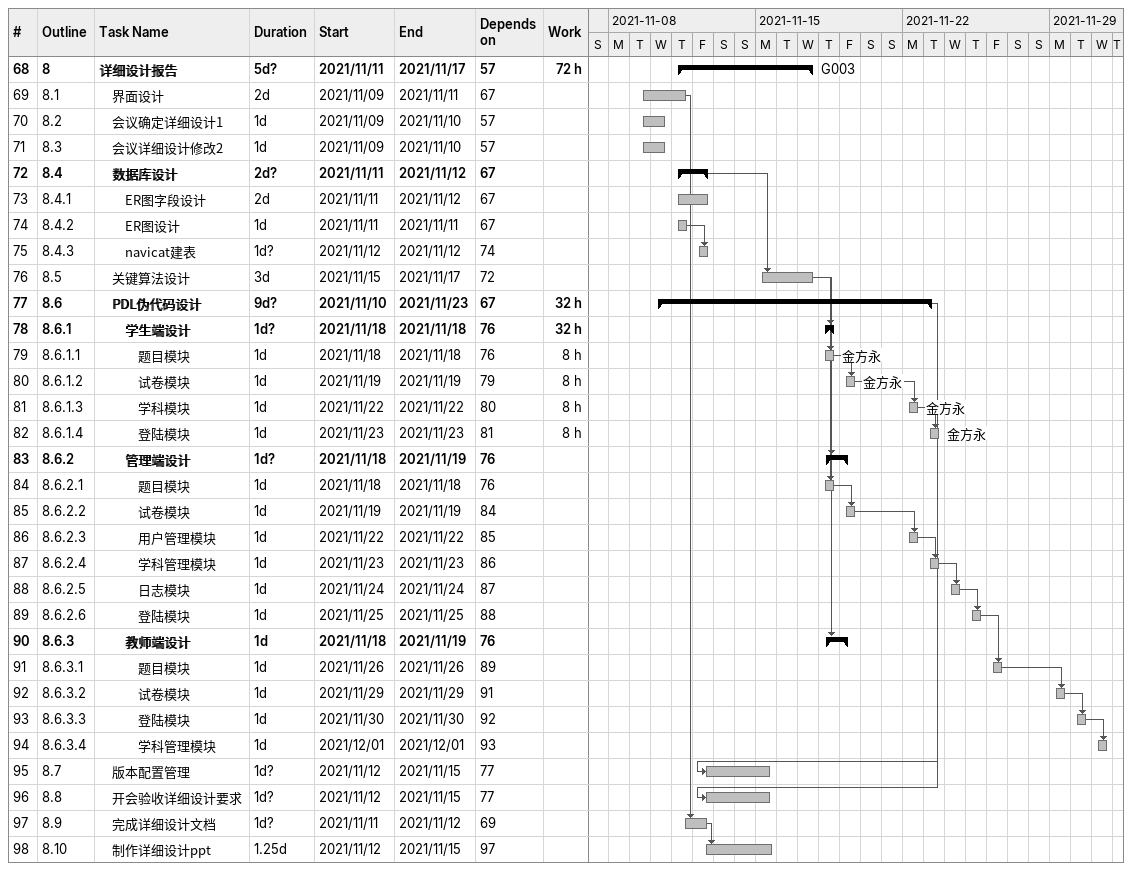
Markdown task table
| ID | WBS | Task | Duration | Start | Finish | Predecessors | Resources | Work (h) |
|---|---|---|---|---|---|---|---|---|
| 68 | 8 | **详细设计报告** | 5d? | 2021-11-11 | 2021-11-17 | 57 | G003 | 72 |
| 69 | 8.1 | 界面设计 | 2d | 2021-11-09 | 2021-11-11 | 67 |  |  |
| 70 | 8.2 | 会议确定详细设计1 | 1d | 2021-11-09 | 2021-11-10 | 57 |  |  |
| 71 | 8.3 | 会议详细设计修改2 | 1d | 2021-11-09 | 2021-11-10 | 57 |  |  |
| 72 | 8.4 | **数据库设计** | 2d? | 2021-11-11 | 2021-11-12 | 67 |  |  |
| 73 | 8.4.1 | ER图字段设计 | 2d | 2021-11-11 | 2021-11-12 | 67 |  |  |
| 74 | 8.4.2 | ER图设计 | 1d | 2021-11-11 | 2021-11-11 | 67 |  |  |
| 75 | 8.4.3 | navicat建表 | 1d? | 2021-11-12 | 2021-11-12 | 74 |  |  |
| 76 | 8.5 | 关键算法设计 | 3d | 2021-11-15 | 2021-11-17 | 72 |  |  |
| 77 | 8.6 | **PDL伪代码设计** | 9d? | 2021-11-10 | 2021-11-23 | 67 |  | 32 |
| 78 | 8.6.1 | **学生端设计** | 1d? | 2021-11-18 | 2021-11-18 | 76 |  | 32 |
| 79 | 8.6.1.1 | 题目模块 | 1d | 2021-11-18 | 2021-11-18 | 76 | 金方永 | 8 |
| 80 | 8.6.1.2 | 试卷模块 | 1d | 2021-11-19 | 2021-11-19 | 79 | 金方永 | 8 |
| 81 | 8.6.1.3 | 学科模块 | 1d | 2021-11-22 | 2021-11-22 | 80 | 金方永 | 8 |
| 82 | 8.6.1.4 | 登陆模块 | 1d | 2021-11-23 | 2021-11-23 | 81 | 金方永 | 8 |
| 83 | 8.6.2 | **管理端设计** | 1d? | 2021-11-18 | 2021-11-19 | 76 |  |  |
| 84 | 8.6.2.1 | 题目模块 | 1d | 2021-11-18 | 2021-11-18 | 76 |  |  |
| 85 | 8.6.2.2 | 试卷模块 | 1d | 2021-11-19 | 2021-11-19 | 84 |  |  |
| 86 | 8.6.2.3 | 用户管理模块 | 1d | 2021-11-22 | 2021-11-22 | 85 |  |  |
| 87 | 8.6.2.4 | 学科管理模块 | 1d | 2021-11-23 | 2021-11-23 | 86 |  |  |
| 88 | 8.6.2.5 | 日志模块 | 1d | 2021-11-24 | 2021-11-24 | 87 |  |  |
| 89 | 8.6.2.6 | 登陆模块 | 1d | 2021-11-25 | 2021-11-25 | 88 |  |  |
| 90 | 8.6.3 | **教师端设计** | 1d | 2021-11-18 | 2021-11-19 | 76 |  |  |
| 91 | 8.6.3.1 | 题目模块 | 1d | 2021-11-26 | 2021-11-26 | 89 |  |  |
| 92 | 8.6.3.2 | 试卷模块 | 1d | 2021-11-29 | 2021-11-29 | 91 |  |  |
| 93 | 8.6.3.3 | 登陆模块 | 1d | 2021-11-30 | 2021-11-30 | 92 |  |  |
| 94 | 8.6.3.4 | 学科管理模块 | 1d | 2021-12-01 | 2021-12-01 | 93 |  |  |
| 95 | 8.7 | 版本配置管理 | 1d? | 2021-11-12 | 2021-11-15 | 77 |  |  |
| 96 | 8.8 | 开会验收详细设计要求 | 1d? | 2021-11-12 | 2021-11-15 | 77 |  |  |
| 97 | 8.9 | 完成详细设计文档 | 1d? | 2021-11-11 | 2021-11-12 | 69 |  |  |
| 98 | 8.10 | 制作详细设计ppt | 1.25d | 2021-11-12 | 2021-11-15 | 97 |  |  |
